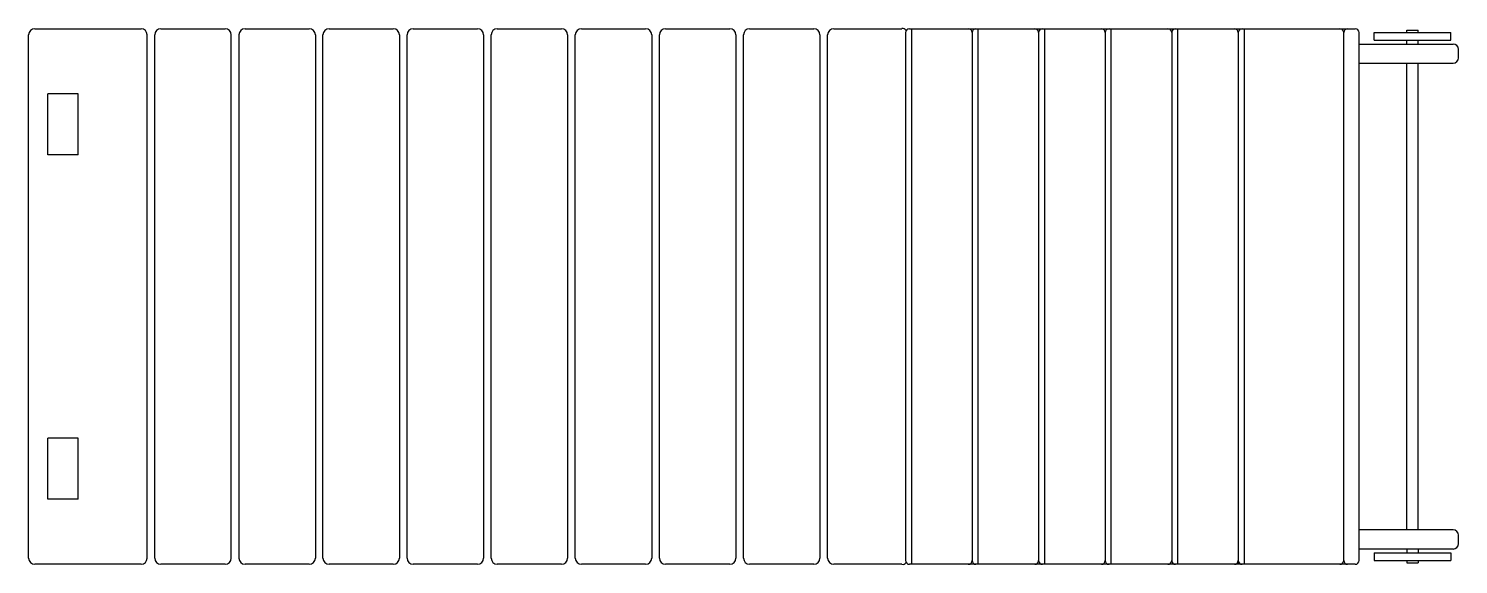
# Model space of a CAD drawing. Header units: millimetres. Extents: x 1515.99 to 1517.86, y 1330.56 to 1331.26.
import ezdxf

# ---------------------------------------------------------------- set-up
doc = ezdxf.new("R2010")
doc.units = ezdxf.units.MM
doc.layers.add('Varandas_e_Piscinas', color=2, linetype='Continuous')

msp = doc.modelspace()

# ---------------------------------------------------------------- linework, layer by layer
at = {"layer": 'Varandas_e_Piscinas'}
for p, q in [((1515.9863, 1330.5691), (1515.9863, 1331.2531)), ((1515.9943, 1331.2611), (1516.1333, 1331.2611)), ((1516.1413, 1330.5691), (1516.1413, 1331.2531)), ((1516.1513, 1330.5691), (1516.1513, 1331.2531)), ((1516.1593, 1331.2611), (1516.2433, 1331.2611)), ((1516.2513, 1330.5691), (1516.2513, 1331.2531)), ((1516.2613, 1331.2531), (1516.2613, 1330.5691)), ((1516.2693, 1331.2611), (1516.3533, 1331.2611)), ((1516.3613, 1331.2531), (1516.3613, 1330.5691)), ((1516.3713, 1330.5691), (1516.3713, 1331.2531)), ((1516.3793, 1331.2611), (1516.4633, 1331.2611)), ((1516.4713, 1331.2531), (1516.4713, 1330.5691)), ((1516.4813, 1330.5691), (1516.4813, 1331.2531)), ((1516.4893, 1331.2611), (1516.5733, 1331.2611)), ((1516.5813, 1331.2531), (1516.5813, 1330.5691)), ((1516.5913, 1330.5691), (1516.5913, 1331.2531)), ((1516.5993, 1331.2611), (1516.6833, 1331.2611)), ((1516.6913, 1331.2531), (1516.6913, 1330.5691)), ((1516.7013, 1330.5691), (1516.7013, 1331.2531)), ((1516.7093, 1331.2611), (1516.7933, 1331.2611)), ((1516.8013, 1331.2531), (1516.8013, 1330.5691)), ((1516.8113, 1330.5691), (1516.8113, 1331.2531)), ((1516.8193, 1331.2611), (1516.9033, 1331.2611)), ((1516.9113, 1331.2531), (1516.9113, 1330.5691)), ((1516.9213, 1330.5691), (1516.9213, 1331.2531)), ((1516.9293, 1331.2611), (1517.0133, 1331.2611)), ((1517.0213, 1331.2531), (1517.0213, 1330.5691)), ((1517.0313, 1330.5691), (1517.0313, 1331.2531)), ((1517.0393, 1331.2611), (1517.1283, 1331.2611)), ((1517.1333, 1331.2561), (1517.1333, 1330.5661)), ((1517.1383, 1331.2611), (1517.7213, 1331.2611)), ((1517.1413, 1330.5611), (1517.1413, 1331.2611)), ((1517.2203, 1331.2561), (1517.2203, 1330.5661)), ((1517.2283, 1330.5611), (1517.2283, 1331.2611)), ((1517.3073, 1331.2561), (1517.3073, 1330.5661)), ((1517.3153, 1330.5611), (1517.3153, 1331.2611)), ((1517.3943, 1331.2561), (1517.3943, 1330.5661)), ((1517.4023, 1330.5611), (1517.4023, 1331.2611)), ((1517.4813, 1331.2561), (1517.4813, 1330.5661)), ((1517.4893, 1330.5611), (1517.4893, 1331.2611)), ((1517.5683, 1331.2561), (1517.5683, 1330.5611)), ((1517.5763, 1330.5611), (1517.5763, 1331.2611)), ((1517.7063, 1330.5661), (1517.7063, 1331.2561)), ((1517.7263, 1330.5661), (1517.7263, 1331.2561)), ((1517.7463, 1331.2461), (1517.7463, 1331.2561)), ((1517.7463, 1331.2561), (1517.8463, 1331.2561)), ((1517.7888, 1331.2561), (1517.7888, 1331.2591)), ((1517.7888, 1331.2591), (1517.8038, 1331.2591)), ((1517.7888, 1331.2591), (1517.8038, 1331.2591)), ((1517.8038, 1331.2561), (1517.8038, 1331.2591)), ((1517.8463, 1331.2461), (1517.8463, 1331.2561)), ((1517.7263, 1331.2411), (1517.8493, 1331.2411)), ((1517.7463, 1331.2461), (1517.8463, 1331.2461)), ((1517.7888, 1331.2411), (1517.7888, 1331.2461)), ((1517.8038, 1331.2411), (1517.8038, 1331.2461)), ((1517.7263, 1331.2161), (1517.8493, 1331.2161)), ((1517.7888, 1330.6061), (1517.7888, 1331.2161)), ((1517.8038, 1330.6061), (1517.8038, 1331.2161)), ((1517.8563, 1331.2231), (1517.8563, 1331.2341)), ((1516.0513, 1331.1761), (1516.0113, 1331.1761)), ((1516.0113, 1331.0961), (1516.0113, 1331.1761)), ((1516.0513, 1331.0961), (1516.0513, 1331.1761)), ((1516.0513, 1331.0961), (1516.0113, 1331.0961)), ((1516.0513, 1330.7261), (1516.0113, 1330.7261)), ((1516.0113, 1330.6461), (1516.0113, 1330.7261)), ((1516.0513, 1330.6461), (1516.0513, 1330.7261)), ((1516.0513, 1330.6461), (1516.0113, 1330.6461)), ((1517.8493, 1330.6061), (1517.7263, 1330.6061)), ((1517.8563, 1330.5881), (1517.8563, 1330.5991)), ((1517.8493, 1330.5811), (1517.7263, 1330.5811)), ((1517.7888, 1330.5811), (1517.7888, 1330.5761)), ((1517.8038, 1330.5811), (1517.8038, 1330.5761)), ((1516.1333, 1330.5611), (1515.9943, 1330.5611)), ((1516.2433, 1330.5611), (1516.1593, 1330.5611)), ((1516.3533, 1330.5611), (1516.2693, 1330.5611)), ((1516.4633, 1330.5611), (1516.3793, 1330.5611)), ((1516.5733, 1330.5611), (1516.4893, 1330.5611)), ((1516.6833, 1330.5611), (1516.5993, 1330.5611)), ((1516.7933, 1330.5611), (1516.7093, 1330.5611)), ((1516.9033, 1330.5611), (1516.8193, 1330.5611)), ((1517.0133, 1330.5611), (1516.9293, 1330.5611)), ((1517.1283, 1330.5611), (1517.0393, 1330.5611)), ((1517.7213, 1330.5611), (1517.1383, 1330.5611)), ((1517.7463, 1330.5761), (1517.8463, 1330.5761)), ((1517.7463, 1330.5761), (1517.7463, 1330.5661)), ((1517.7463, 1330.5661), (1517.8463, 1330.5661)), ((1517.7888, 1330.5661), (1517.7888, 1330.5631)), ((1517.7888, 1330.5631), (1517.8038, 1330.5631)), ((1517.7888, 1330.5631), (1517.8038, 1330.5631)), ((1517.8038, 1330.5661), (1517.8038, 1330.5631)), ((1517.8463, 1330.5761), (1517.8463, 1330.5661))]:
    msp.add_line(p, q, dxfattribs=at)
for centre, radius, start, end in [((1515.9943, 1331.2531), 0.008, 90, 180), ((1516.1333, 1331.2531), 0.008, 0, 90), ((1516.1593, 1331.2531), 0.008, 90, 180), ((1516.2433, 1331.2531), 0.008, 0, 90), ((1516.2693, 1331.2531), 0.008, 90, 180), ((1516.3533, 1331.2531), 0.008, 0, 90), ((1516.3793, 1331.2531), 0.008, 90, 180), ((1516.4633, 1331.2531), 0.008, 0, 90), ((1516.4893, 1331.2531), 0.008, 90, 180), ((1516.5733, 1331.2531), 0.008, 0, 90), ((1516.5993, 1331.2531), 0.008, 90, 180), ((1516.6833, 1331.2531), 0.008, 0, 90), ((1516.7093, 1331.2531), 0.008, 90, 180), ((1516.7933, 1331.2531), 0.008, 0, 90), ((1516.8193, 1331.2531), 0.008, 90, 180), ((1516.9033, 1331.2531), 0.008, 0, 90), ((1516.9293, 1331.2531), 0.008, 90, 180), ((1517.0133, 1331.2531), 0.008, 0, 90), ((1517.0393, 1331.2531), 0.008, 90, 180), ((1517.1293, 1331.2557), 0.00555, 32.7765, 100.72), ((1517.1383, 1331.2561), 0.005, 90, 180), ((1517.2153, 1331.2561), 0.005, 0, 90), ((1517.2253, 1331.2561), 0.005, 90, 180), ((1517.3023, 1331.2561), 0.005, 0, 90), ((1517.3123, 1331.2561), 0.005, 90, 180), ((1517.3893, 1331.2561), 0.005, 0, 90), ((1517.3993, 1331.2561), 0.005, 90, 180), ((1517.4763, 1331.2561), 0.005, 0, 90), ((1517.4863, 1331.2561), 0.005, 90, 180), ((1517.5633, 1331.2561), 0.005, 0, 90), ((1517.5733, 1331.2561), 0.005, 90, 180), ((1517.7013, 1331.2561), 0.005, 0, 90), ((1517.7113, 1331.2561), 0.005, 90, 180), ((1517.7213, 1331.2561), 0.005, 0, 90), ((1517.8493, 1331.2341), 0.007, 0, 90), ((1517.8493, 1331.2231), 0.007, 270, 0), ((1517.8493, 1330.5991), 0.007, 0, 90), ((1517.8493, 1330.5881), 0.007, 270, 0), ((1515.9943, 1330.5691), 0.008, 180, 270), ((1516.1333, 1330.5691), 0.008, 270, 0), ((1516.1593, 1330.5691), 0.008, 180, 270), ((1516.2433, 1330.5691), 0.008, 270, 0), ((1516.2693, 1330.5691), 0.008, 180, 270), ((1516.3533, 1330.5691), 0.008, 270, 0), ((1516.3793, 1330.5691), 0.008, 180, 270), ((1516.4633, 1330.5691), 0.008, 270, 0), ((1516.4893, 1330.5691), 0.008, 180, 270), ((1516.5733, 1330.5691), 0.008, 270, 0), ((1516.5993, 1330.5691), 0.008, 180, 270), ((1516.6833, 1330.5691), 0.008, 270, 0), ((1516.7093, 1330.5691), 0.008, 180, 270), ((1516.7933, 1330.5691), 0.008, 270, 0), ((1516.8193, 1330.5691), 0.008, 180, 270), ((1516.9033, 1330.5691), 0.008, 270, 0), ((1516.9293, 1330.5691), 0.008, 180, 270), ((1517.0133, 1330.5691), 0.008, 270, 0), ((1517.0393, 1330.5691), 0.008, 180, 270), ((1517.1293, 1330.5666), 0.00555, 259.28, 327.2235), ((1517.1383, 1330.5661), 0.005, 180, 270), ((1517.2153, 1330.5661), 0.005, 270, 0), ((1517.2253, 1330.5661), 0.005, 180, 270), ((1517.3023, 1330.5661), 0.005, 270, 0), ((1517.3123, 1330.5661), 0.005, 180, 270), ((1517.3893, 1330.5661), 0.005, 270, 0), ((1517.3993, 1330.5661), 0.005, 180, 270), ((1517.4763, 1330.5661), 0.005, 270, 0), ((1517.4863, 1330.5661), 0.005, 180, 270), ((1517.5633, 1330.5661), 0.005, 270, 0), ((1517.5733, 1330.5661), 0.005, 180, 270), ((1517.7013, 1330.5661), 0.005, 270, 0), ((1517.7113, 1330.5661), 0.005, 180, 270), ((1517.7213, 1330.5661), 0.005, 270, 0)]:
    msp.add_arc(centre, radius, start, end, dxfattribs=at)

doc.saveas('drawing.dxf')
